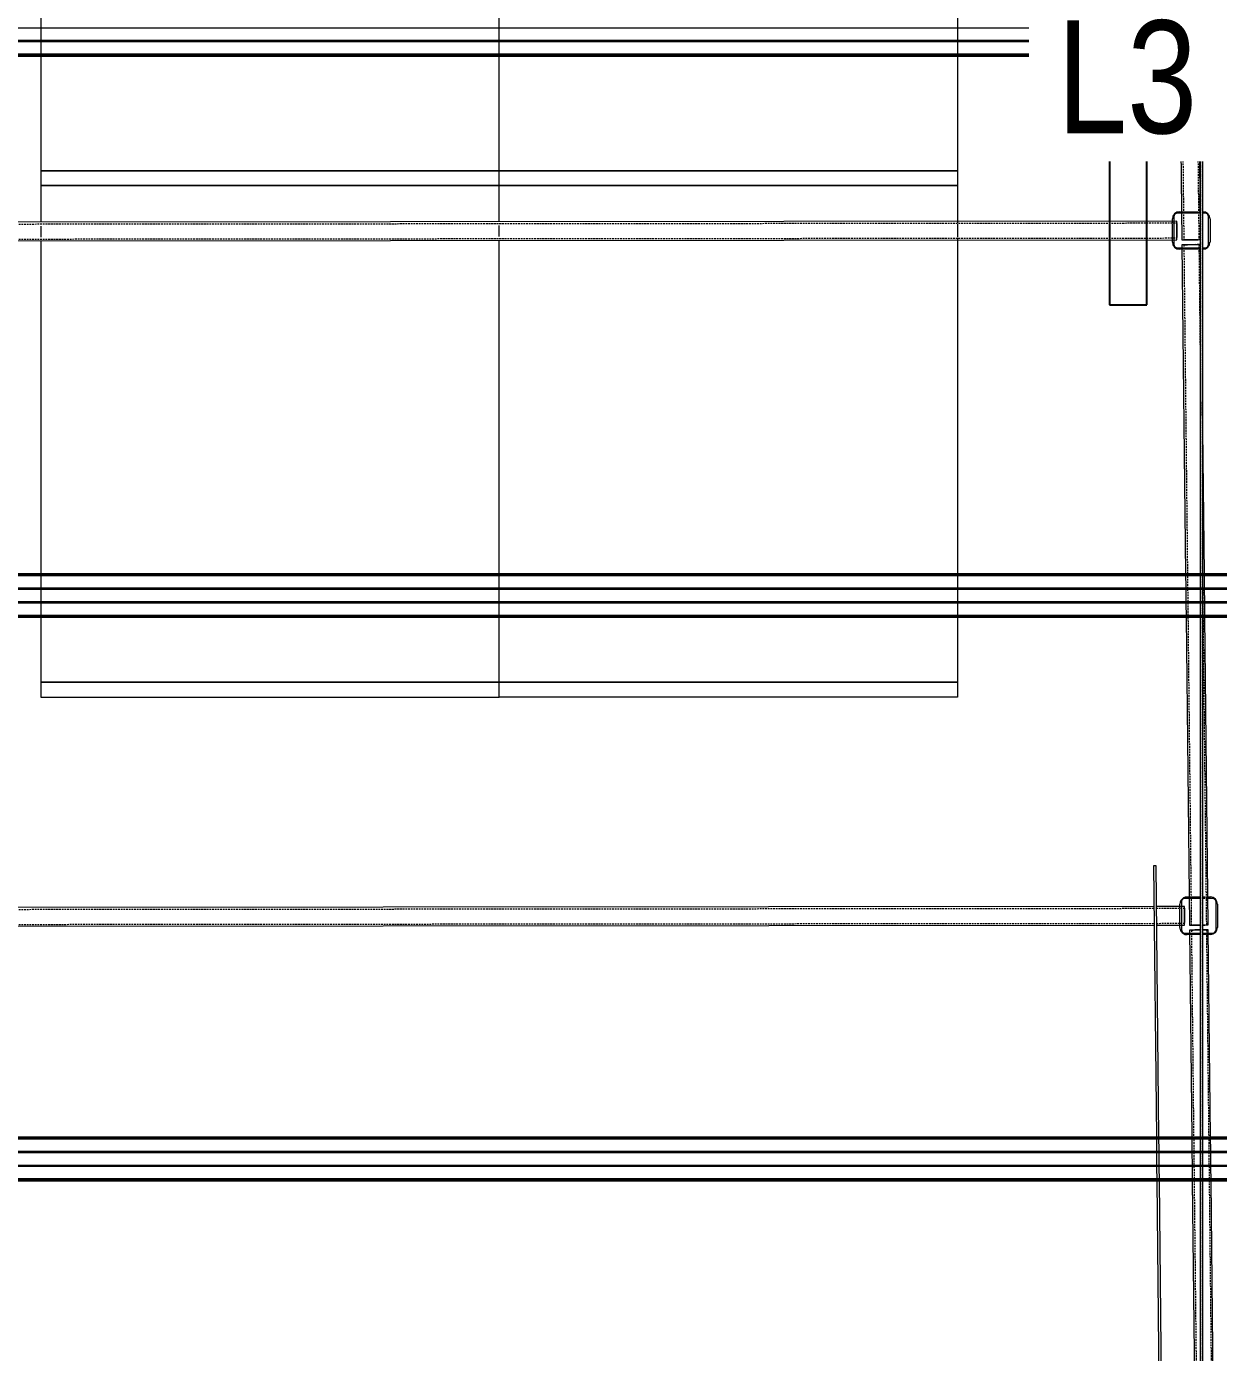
# Model space of a CAD drawing. Header units: centimetres. Extents: x -1906 to 5208, y -261 to 2955.
# Drawn here: x 2019.9 to 2337, y 1673.6 to 2026.4 of the extents above; entities that cross this region are included whole.
import ezdxf

# ---------------------------------------------------------------- set-up
doc = ezdxf.new("R2010")
doc.units = ezdxf.units.CM
doc.linetypes.add('_Overhead_2_', pattern=[0.47625, 0.3175, -0.15875])
doc.linetypes.add('Hidden', pattern=[0.714375, 0.47625, -0.238125])
for name, color, linetype, lineweight in [('A-FLOR', 7, 'Continuous', 18), ('A-WALL', 7, 'Continuous', 18), ('E-LITE-EQPM', 7, 'Continuous', 18), ('E-LITE-EQPM-IDEN', 7, 'Continuous', 18), ('Q-SPCQ', 7, 'Continuous', 18), ('S-BEAM', 7, 'Continuous', 18), ('S-COLS', 7, 'Continuous', 18)]:
    doc.layers.add(name, color=color, linetype=linetype, lineweight=lineweight)
doc.styles.add('Arial_1', font='arial.ttf', dxfattribs={"width": 0.8, "height": 30})

# ---------------------------------------------------------------- blocks, each defined once
blk = doc.blocks.new('Costanera Perfil Z - Parametrizado - h_22cm-1724022-Planta Bodega almacenamiento insumos')
at = {"layer": 'S-BEAM', "color": 254, "lineweight": 9, "true_color": 0xcccccc}
for p, q in [((-5.84, 536.03), (-5.84, -2655.09)), ((-5.54, 536.03), (-5.54, -2655.09)), ((-5.5, -2655.09), (-5.5, 536.03)), ((-5.26, 536.03), (-5.26, -2655.09)), ((1.67, 536.03), (1.67, -2655.09)), ((2.01, 536.03), (2.01, -2655.09)), ((-2.01, -400.71), (-2.01, -1163.45)), ((-1.67, -400.71), (-1.67, -1163.45)), ((5.26, -400.71), (5.26, -1163.45)), ((5.5, -400.71), (5.5, -1163.45)), ((5.54, -400.71), (5.54, -1163.45)), ((5.84, -400.71), (5.84, -1163.45))]:
    blk.add_line(p, q, dxfattribs=at)
blk = doc.blocks.new('Costanera Perfil Z - Parametrizado - h_22cm-1724225-Planta Bodega almacenamiento insumos')
at = {"layer": 'S-BEAM', "color": 254, "lineweight": 9, "true_color": 0xcccccc}
for p, q in [((-5.84, 466), (-5.84, -2652.25)), ((-5.54, 466), (-5.54, -2652.25)), ((-5.5, -2652.25), (-5.5, 466)), ((-5.26, 466), (-5.26, -2652.25)), ((1.67, 466), (1.67, -2652.25)), ((2.01, 466), (2.01, -2652.25)), ((-2.01, -397.87), (-2.01, -1160.61)), ((-1.67, -397.87), (-1.67, -1160.61)), ((5.26, -397.87), (5.26, -1160.61)), ((5.5, -397.87), (5.5, -1160.61)), ((5.54, -397.87), (5.54, -1160.61)), ((5.84, -397.87), (5.84, -1160.61))]:
    blk.add_line(p, q, dxfattribs=at)
blk = doc.blocks.new('Costanera Perfil Z - Parametrizado - h_22cm-1724293-Planta Bodega almacenamiento insumos')
at = {"layer": 'S-BEAM', "color": 254, "lineweight": 9, "true_color": 0xcccccc}
for p, q in [((-5.84, 464.58), (-5.84, -2653.67)), ((-5.54, 464.58), (-5.54, -2653.67)), ((-5.5, -2653.67), (-5.5, 464.58)), ((-5.26, 464.58), (-5.26, -2653.67)), ((1.67, 464.58), (1.67, -2653.67)), ((-2.01, -399.29), (-2.01, -1162.03)), ((-1.67, -399.29), (-1.67, -1162.03))]:
    blk.add_line(p, q, dxfattribs=at)
blk = doc.blocks.new('PQ_RVR_EST-01_ZZ_ZZ_MO_T_A_rvt-2-Planta Bodega almacenamiento insumos')
at = {"layer": 'S-BEAM', "color": 254, "lineweight": 9, "true_color": 0xcccccc, "rotation": 89.99999999999964}
for name, p in [('Costanera Perfil Z - Parametrizado - h_22cm-1724293-Planta Bodega almacenamiento insumos', (-4515.13, 2024.39)), ('Costanera Perfil Z - Parametrizado - h_22cm-1724225-Planta Bodega almacenamiento insumos', (-4513.71, 1875.07)), ('Costanera Perfil Z - Parametrizado - h_22cm-1724022-Planta Bodega almacenamiento insumos', (-4516.54, 1725.16))]:
    blk.add_blockref(name, p, dxfattribs=at)
blk = doc.blocks.new('HSS Rectangular-Column - 100 x 100 mm-V93-Planta Bodega almacenamiento insumos')
at = {"layer": 'S-COLS', "color": 253, "lineweight": 9, "true_color": 0xaaaaaa}
for p, q in [((-4.6, 3.65), (-4.6, 2.5)), ((-2.55, 4.6), (-3.65, 4.6)), ((-3.1, 5), (-2.55, 5)), ((-2.42, 5), (-2.28, 5)), ((-2.27, 4.6), (-2.42, 4.6)), ((-2.27, 5), (-2.08, 5)), ((-2.08, 4.6), (-2.26, 4.6)), ((-2.02, 5), (-1.85, 5)), ((-1.85, 4.6), (-2.02, 4.6)), ((-1.84, 5), (0.5, 5)), ((0.5, 4.6), (-1.84, 4.6)), ((1, 5), (1.5, 5)), ((1.5, 4.6), (1, 4.6)), ((1.51, 5), (1.74, 5)), ((1.75, 4.6), (1.51, 4.6)), ((1.98, 5), (2.17, 5)), ((2.17, 4.6), (1.98, 4.6)), ((2.17, 5), (2.32, 5)), ((2.32, 4.6), (2.18, 4.6)), ((2.45, 5), (3.09, 5)), ((3.65, 4.6), (2.45, 4.6)), ((4.6, -3.65), (4.6, 3.65)), ((-5, 2.5), (-5, 3.09)), ((-5, 2.22), (-5, 2.37)), ((-5, 2.02), (-5, 2.22)), ((-5, 1.55), (-5, 1.79)), ((-5, -1.8), (-5, 1.55)), ((-4.6, 2.37), (-4.6, 2.22)), ((-4.6, 2.22), (-4.6, 2.02)), ((-4.6, 1.79), (-4.6, 1.55)), ((-4.6, 1.55), (-4.6, -1.8)), ((5, 3.09), (5, -3.1)), ((-5, -1.97), (-5, -1.8)), ((-5, -2.23), (-5, -2.03)), ((-5, -2.38), (-5, -2.23)), ((-5, -3.1), (-5, -2.5)), ((-4.6, -1.8), (-4.6, -1.97)), ((-4.6, -2.03), (-4.6, -2.23)), ((-4.6, -2.23), (-4.6, -2.38)), ((-4.6, -2.5), (-4.6, -3.65)), ((-3.65, -4.6), (-2.45, -4.6)), ((-2.45, -5), (-3.1, -5)), ((-2.32, -4.6), (-2.17, -4.6)), ((-2.17, -5), (-2.32, -5)), ((-2.17, -4.6), (-1.98, -4.6)), ((-1.97, -5), (-2.17, -5)), ((-1.92, -4.6), (-1.75, -4.6)), ((-1.74, -5), (-1.91, -5)), ((-1.75, -4.6), (-1.5, -4.6)), ((-1.5, -5), (-1.74, -5)), ((-1.5, -4.6), (0.5, -4.6)), ((0.5, -5), (-1.5, -5)), ((1, -4.6), (1.85, -4.6)), ((1.85, -5), (1, -5)), ((2.08, -4.6), (2.27, -4.6)), ((2.28, -5), (2.08, -5)), ((2.27, -4.6), (2.42, -4.6)), ((2.43, -5), (2.28, -5)), ((2.55, -4.6), (3.65, -4.6)), ((3.09, -5), (2.55, -5))]:
    blk.add_line(p, q, dxfattribs=at)
for centre, radius, start, end in [((-3.1, 3.09), 1.9, 120, 180), ((-3.65, 3.65), 0.953, 120, 180), ((-3.65, 3.65), 0.952, 90, 120), ((-3.1, 3.09), 1.9, 90, 120), ((3.09, 3.09), 1.91, 360, 90), ((3.65, 3.65), 0.953, 360, 90), ((-3.1, -3.1), 1.91, 180, 210), ((3.09, -3.1), 1.9, 270, 360), ((-3.1, -3.1), 1.91, 210, 270), ((-3.65, -3.65), 0.953, 180, 270), ((3.65, -3.65), 0.952, 270, 0)]:
    blk.add_arc(centre, radius, start, end, dxfattribs=at)
blk = doc.blocks.new('HSS Rectangular-Column - 100 x 100 mm-V106-Planta Bodega almacenamiento insumos')
at = {"layer": 'S-COLS', "color": 253, "lineweight": 9, "true_color": 0xaaaaaa}
for p, q in [((-4.6, 3.65), (-4.6, 2.5)), ((-2.55, 4.6), (-3.65, 4.6)), ((-3.1, 5), (-2.55, 5)), ((-2.42, 5), (-2.28, 5)), ((-2.27, 4.6), (-2.42, 4.6)), ((-2.27, 5), (-2.08, 5)), ((-2.08, 4.6), (-2.26, 4.6)), ((-2.02, 5), (-1.85, 5)), ((-1.85, 4.6), (-2.02, 4.6)), ((-1.84, 5), (1.5, 5)), ((1.5, 4.6), (-1.84, 4.6)), ((1.51, 5), (1.74, 5)), ((1.75, 4.6), (1.51, 4.6)), ((1.98, 5), (2.17, 5)), ((2.17, 4.6), (1.98, 4.6)), ((2.17, 5), (2.32, 5)), ((2.32, 4.6), (2.18, 4.6)), ((3.65, 4.6), (3, 4.6)), ((4.6, -3.65), (4.6, 3.65)), ((-5, 2.5), (-5, 3.09)), ((-5, 2.22), (-5, 2.37)), ((-5, 2.02), (-5, 2.22)), ((-5, 1.55), (-5, 1.79)), ((-5, -1.8), (-5, 1.55)), ((-4.6, 2.37), (-4.6, 2.22)), ((-4.6, 2.22), (-4.6, 2.02)), ((-4.6, 1.79), (-4.6, 1.55)), ((-4.6, 1.55), (-4.6, -1.8)), ((5, 3.09), (5, -3.1)), ((-5, -1.97), (-5, -1.8)), ((-5, -2.23), (-5, -2.03)), ((-5, -2.38), (-5, -2.23)), ((-5, -3.1), (-5, -2.5)), ((-4.6, -1.8), (-4.6, -1.97)), ((-4.6, -2.03), (-4.6, -2.23)), ((-4.6, -2.23), (-4.6, -2.38)), ((-4.6, -2.5), (-4.6, -3.65)), ((-3.65, -4.6), (-2.45, -4.6)), ((-2.45, -5), (-3.1, -5)), ((-2.32, -4.6), (-2.17, -4.6)), ((-2.17, -5), (-2.32, -5)), ((-2.17, -4.6), (-1.98, -4.6)), ((-1.97, -5), (-2.17, -5)), ((-1.92, -4.6), (-1.75, -4.6)), ((-1.74, -5), (-1.91, -5)), ((-1.75, -4.6), (-1.5, -4.6)), ((-1.5, -5), (-1.74, -5)), ((-1.5, -4.6), (1.85, -4.6)), ((1.85, -5), (-1.5, -5)), ((2.08, -4.6), (2.27, -4.6)), ((2.28, -5), (2.08, -5)), ((2.27, -4.6), (2.42, -4.6)), ((2.43, -5), (2.28, -5)), ((3, -4.6), (3.65, -4.6))]:
    blk.add_line(p, q, dxfattribs=at)
for centre, radius, start, end in [((-3.1, 3.09), 1.9, 90, 180), ((-3.65, 3.65), 0.952, 90, 180), ((3.09, 3.09), 1.91, 360, 90), ((3.65, 3.65), 0.953, 360, 90), ((-3.1, -3.1), 1.91, 180, 270), ((3.09, -3.1), 1.9, 270, 360), ((-3.65, -3.65), 0.953, 180, 270), ((3.65, -3.65), 0.952, 270, 0)]:
    blk.add_arc(centre, radius, start, end, dxfattribs=at)
blk = doc.blocks.new('HSS Rectangular - 50 x 120-1656566-Planta Bodega almacenamiento insumos')
at = {"layer": 'S-BEAM', "color": 254, "lineweight": 9, "true_color": 0xcccccc}
for p, q in [((20.7, 2.5), (-87.37, 2.5)), ((-87.37, 2.5), (-87.37, 2.02)), ((-87.37, 2.5), (-87.37, 1.55)), ((-87.37, 1.87), (-87.37, 2)), ((-87.37, 1.87), (-87.37, 2)), ((-87.37, 1.72), (-87.37, 1.55)), ((-87.37, 1.55), (-87.37, 1.72)), ((-87.37, 1.55), (-87.37, 1.72)), ((-87.37, 0.96), (-87.37, -1.52)), ((-87.37, -1.55), (-87.37, 0.96)), ((-87.37, -1.05), (-87.37, 0.96)), ((-87.37, 0.96), (-87.37, -1.05)), ((24.53, 2.5), (20.7, 2.5)), ((24.88, 2.5), (24.53, 2.5)), ((28.21, 2.5), (24.88, 2.5)), ((28.56, 2.5), (28.21, 2.5)), ((32.38, 2.5), (28.56, 2.5)), ((87.4, 2.5), (32.38, 2.5)), ((87.4, 1.55), (87.4, 2.5)), ((87.4, 2.02), (87.4, 2.5)), ((87.4, 2), (87.4, 1.87)), ((87.4, 2), (87.4, 1.87)), ((87.4, 1.55), (87.4, 1.72)), ((87.4, 1.72), (87.4, 1.55)), ((87.4, 1.72), (87.4, 1.55)), ((87.4, 1.55), (87.4, -0.46)), ((87.4, -0.46), (87.4, 1.52)), ((87.4, 1.52), (87.4, 1.05)), ((87.4, 1.52), (87.4, 1.05)), ((87.4, -0.46), (87.4, 1.05)), ((87.4, 1.05), (87.4, -0.46)), ((-87.37, -1.29), (-87.37, -1.05)), ((-87.37, -1.52), (-87.37, -1.05)), ((-87.37, -1.52), (-87.37, -1.29)), ((-87.37, -1.55), (-87.37, -1.72)), ((-87.37, -1.55), (-87.37, -2.5)), ((-87.37, -1.72), (-87.37, -1.55)), ((-87.37, -1.72), (-87.37, -1.55)), ((-87.37, -2), (-87.37, -1.87)), ((-87.37, -1.97), (-87.37, -1.87)), ((-87.37, -2), (-87.37, -1.97)), ((-87.37, -2.03), (-87.37, -2.22)), ((-87.37, -2.22), (-87.37, -2.37)), ((-87.37, -2.37), (-87.37, -2.47)), ((-87.37, -2.47), (-87.37, -2.5)), ((-87.37, -2.5), (20.65, -2.5)), ((20.65, -2.5), (24.47, -2.5)), ((24.47, -2.5), (24.82, -2.5)), ((24.82, -2.5), (28.15, -2.5)), ((28.15, -2.5), (28.5, -2.5)), ((28.5, -2.5), (32.33, -2.5)), ((32.33, -2.5), (87.4, -2.5)), ((87.4, -0.96), (87.4, -1.55)), ((87.4, -1.52), (87.4, -1.05)), ((87.4, -1.05), (87.4, -1.29)), ((87.4, -1.05), (87.4, -1.29)), ((87.4, -1.29), (87.4, -1.52)), ((87.4, -1.29), (87.4, -1.52)), ((87.4, -2.5), (87.4, -1.55)), ((87.4, -1.72), (87.4, -1.55)), ((87.4, -1.55), (87.4, -1.72)), ((87.4, -1.55), (87.4, -1.72)), ((87.4, -1.87), (87.4, -2)), ((87.4, -1.87), (87.4, -2)), ((87.4, -2.22), (87.4, -2.03)), ((87.4, -2.37), (87.4, -2.22)), ((87.4, -2.47), (87.4, -2.37)), ((87.4, -2.5), (87.4, -2.47))]:
    blk.add_line(p, q, dxfattribs=at)
at = {"layer": 'S-BEAM', "color": 254, "linetype": 'Hidden', "lineweight": 9, "true_color": 0xcccccc}
for p, q in [((20.7, 2), (-87.37, 2)), ((24.52, 2), (20.7, 2)), ((24.87, 2), (24.52, 2)), ((28.2, 2), (24.87, 2)), ((28.55, 2), (28.2, 2)), ((32.38, 2), (28.55, 2)), ((87.4, 2), (32.38, 2)), ((20.65, -2), (-87.37, -2)), ((24.48, -2), (20.65, -2)), ((24.83, -2), (24.48, -2)), ((28.16, -2), (24.83, -2)), ((28.51, -2), (28.16, -2)), ((32.33, -2), (28.51, -2)), ((87.4, -2), (32.33, -2))]:
    blk.add_line(p, q, dxfattribs=at)
blk = doc.blocks.new('HSS Rectangular - 50 x 120-1656632-Planta Bodega almacenamiento insumos')
at = {"layer": 'S-BEAM', "color": 254, "lineweight": 9, "true_color": 0xcccccc}
for p, q in [((-11.71, 2.5), (-93.64, 2.5)), ((-93.64, 2.5), (-93.64, 2.02)), ((-93.64, 2.5), (-93.64, 2.37)), ((-93.64, 2.37), (-93.64, 1.8)), ((-93.64, 1.87), (-93.64, 2)), ((-93.64, 1.87), (-93.64, 2)), ((-93.64, 1.8), (-93.64, 1.55)), ((-93.64, 1.72), (-93.64, 1.55)), ((-93.64, 1.55), (-93.64, 1.72)), ((-93.64, 1.55), (-93.64, 1.72)), ((-93.64, -0.47), (-93.64, 1.55)), ((-93.64, 1.52), (-93.64, -0.47)), ((-93.64, 1.05), (-93.64, 1.52)), ((-93.64, 1.05), (-93.64, 1.52)), ((-93.64, -0.47), (-93.64, 1.05)), ((-93.64, 1.05), (-93.64, -0.47)), ((-7.89, 2.5), (-11.71, 2.5)), ((-7.54, 2.5), (-7.89, 2.5)), ((-4.21, 2.5), (-7.54, 2.5)), ((-3.86, 2.5), (-4.21, 2.5)), ((-0.03, 2.5), (-3.86, 2.5)), ((87.4, 2.5), (-0.03, 2.5)), ((87.4, 1.55), (87.4, 2.5)), ((87.4, 2.02), (87.4, 2.5)), ((87.4, 2), (87.4, 1.87)), ((87.4, 2), (87.4, 1.87)), ((87.4, 1.55), (87.4, 1.72)), ((87.4, 1.72), (87.4, 1.55)), ((87.4, 1.72), (87.4, 1.55)), ((87.4, 1.55), (87.4, -1.55)), ((87.4, -1.52), (87.4, 1.52)), ((87.4, 1.52), (87.4, 1.05)), ((87.4, 1.52), (87.4, 1.05)), ((87.4, -1.05), (87.4, 1.05)), ((87.4, 1.05), (87.4, -1.05)), ((-93.64, -1.55), (-93.64, -0.97)), ((-93.64, -1.05), (-93.64, -1.52)), ((-93.64, -1.29), (-93.64, -1.05)), ((-93.64, -1.29), (-93.64, -1.05)), ((-93.64, -1.52), (-93.64, -1.29)), ((-93.64, -1.52), (-93.64, -1.29)), ((-93.64, -1.55), (-93.64, -1.72)), ((-93.64, -1.55), (-93.64, -2.5)), ((-93.64, -1.72), (-93.64, -1.55)), ((-93.64, -1.72), (-93.64, -1.55)), ((-93.64, -1.97), (-93.64, -1.87)), ((-93.64, -2), (-93.64, -1.87)), ((-93.64, -2), (-93.64, -1.97)), ((-93.64, -2.03), (-93.64, -2.22)), ((-93.64, -2.22), (-93.64, -2.37)), ((-93.64, -2.37), (-93.64, -2.47)), ((-93.64, -2.47), (-93.64, -2.5)), ((-93.64, -2.5), (-11.77, -2.5)), ((-11.77, -2.5), (-7.94, -2.5)), ((-7.94, -2.5), (-7.59, -2.5)), ((-7.59, -2.5), (-4.26, -2.5)), ((-4.26, -2.5), (-3.91, -2.5)), ((-3.91, -2.5), (-0.09, -2.5)), ((-0.09, -2.5), (45.57, -2.5)), ((87.4, -1.05), (87.4, -1.52)), ((87.4, -1.05), (87.4, -1.52)), ((87.4, -2.47), (87.4, -1.55)), ((87.4, -1.72), (87.4, -1.55)), ((87.4, -1.55), (87.4, -1.72)), ((87.4, -1.55), (87.4, -1.72)), ((87.4, -1.87), (87.4, -2)), ((87.4, -1.87), (87.4, -2)), ((87.4, -2.47), (87.4, -2.03))]:
    blk.add_line(p, q, dxfattribs=at)
at = {"layer": 'S-BEAM', "color": 254, "linetype": 'Hidden', "lineweight": 9, "true_color": 0xcccccc}
for p, q in [((-11.72, 2), (-93.64, 2)), ((-7.89, 2), (-11.72, 2)), ((-7.54, 2), (-7.89, 2)), ((-4.21, 2), (-7.54, 2)), ((-3.86, 2), (-4.21, 2)), ((-0.04, 2), (-3.86, 2)), ((87.4, 2), (-0.04, 2)), ((-11.76, -2), (-93.64, -2)), ((-7.94, -2), (-11.76, -2)), ((-7.59, -2), (-7.94, -2)), ((-4.25, -2), (-7.59, -2)), ((-3.91, -2), (-4.25, -2)), ((-0.08, -2), (-3.91, -2)), ((87.4, -2), (45.57, -2))]:
    blk.add_line(p, q, dxfattribs=at)
blk = doc.blocks.new('HSS Rectangular - 50 x 120-1656699-Planta Bodega almacenamiento insumos')
at = {"layer": 'S-BEAM', "color": 254, "lineweight": 9, "true_color": 0xcccccc}
for p, q in [((-44.73, 2.5), (-93.64, 2.5)), ((-93.64, 2.5), (-93.64, 2.02)), ((-93.64, 2.5), (-93.64, 1.55)), ((-93.64, 1.87), (-93.64, 2)), ((-93.64, 1.87), (-93.64, 2)), ((-93.64, 1.72), (-93.64, 1.55)), ((-93.64, 1.55), (-93.64, 1.72)), ((-93.64, 1.55), (-93.64, 1.72)), ((-93.64, -1.55), (-93.64, 1.55)), ((-93.64, 1.52), (-93.64, -1.52)), ((-93.64, 1.05), (-93.64, 1.52)), ((-93.64, 1.05), (-93.64, 1.52)), ((-93.64, -1.05), (-93.64, 1.05)), ((-93.64, 1.05), (-93.64, -1.05)), ((-40.9, 2.5), (-44.73, 2.5)), ((-40.55, 2.5), (-40.9, 2.5)), ((-37.22, 2.5), (-40.55, 2.5)), ((-36.88, 2.5), (-37.22, 2.5)), ((-33.04, 2.5), (-36.87, 2.5)), ((60.57, 2.5), (-33.04, 2.5)), ((64.39, 2.5), (60.57, 2.5)), ((64.74, 2.5), (64.39, 2.5)), ((68.07, 2.5), (64.74, 2.5)), ((68.42, 2.5), (68.07, 2.5)), ((72.25, 2.5), (68.42, 2.5)), ((93.69, 2.5), (72.25, 2.5)), ((93.69, 1.55), (93.69, 2.5)), ((93.69, 2.02), (93.69, 2.5)), ((93.69, 2), (93.69, 1.87)), ((93.69, 2), (93.69, 1.87)), ((93.69, 1.55), (93.69, 1.72)), ((93.69, 1.72), (93.69, 1.55)), ((93.69, 1.72), (93.69, 1.55)), ((93.69, 1.55), (93.69, -1.55)), ((93.69, -1.52), (93.69, 1.52)), ((93.69, 1.52), (93.69, 1.05)), ((93.69, 1.52), (93.69, 1.05)), ((93.69, -1.05), (93.69, 1.05)), ((93.69, 1.05), (93.69, -1.05)), ((-93.64, -1.52), (-93.64, -1.05)), ((-93.64, -1.52), (-93.64, -1.05)), ((-93.64, -1.55), (-93.64, -1.72)), ((-93.64, -1.55), (-93.64, -1.8)), ((-93.64, -1.72), (-93.64, -1.55)), ((-93.64, -1.72), (-93.64, -1.55)), ((-93.64, -1.8), (-93.64, -2.47)), ((-93.64, -2), (-93.64, -1.87)), ((-93.64, -2), (-93.64, -1.87)), ((-93.64, -2.03), (-93.64, -2.47)), ((-91.18, -2.5), (-44.78, -2.5)), ((-44.78, -2.5), (-40.95, -2.5)), ((-40.95, -2.5), (-40.61, -2.5)), ((-40.61, -2.5), (-37.27, -2.5)), ((-37.27, -2.5), (-36.94, -2.5)), ((-36.93, -2.5), (-33.1, -2.5)), ((-33.1, -2.5), (60.51, -2.5)), ((60.51, -2.5), (64.34, -2.5)), ((64.34, -2.5), (64.69, -2.5)), ((64.69, -2.5), (68.02, -2.5)), ((68.02, -2.5), (68.37, -2.5)), ((68.37, -2.5), (72.19, -2.5)), ((72.19, -2.5), (93.69, -2.5)), ((93.69, -1.05), (93.69, -1.52)), ((93.69, -1.05), (93.69, -1.52)), ((93.69, -2.5), (93.69, -1.55)), ((93.69, -1.72), (93.69, -1.55)), ((93.69, -1.55), (93.69, -1.72)), ((93.69, -1.55), (93.69, -1.72)), ((93.69, -1.87), (93.69, -2)), ((93.69, -1.87), (93.69, -2)), ((93.69, -2.5), (93.69, -2.03))]:
    blk.add_line(p, q, dxfattribs=at)
at = {"layer": 'S-BEAM', "color": 254, "linetype": 'Hidden', "lineweight": 9, "true_color": 0xcccccc}
for p, q in [((-44.73, 2), (-93.64, 2)), ((-40.9, 2), (-44.73, 2)), ((-40.56, 2), (-40.9, 2)), ((-37.22, 2), (-40.56, 2)), ((-36.89, 2), (-37.22, 2)), ((-33.05, 2), (-36.88, 2)), ((60.56, 2), (-33.05, 2)), ((64.39, 2), (60.56, 2)), ((64.73, 2), (64.39, 2)), ((68.07, 2), (64.73, 2)), ((68.41, 2), (68.07, 2)), ((72.24, 2), (68.41, 2)), ((93.69, 2), (72.24, 2)), ((-44.77, -2), (-93.64, -2)), ((-40.95, -2), (-44.77, -2)), ((-40.6, -2), (-40.95, -2)), ((-37.27, -2), (-40.6, -2)), ((-36.93, -2), (-37.27, -2)), ((-33.09, -2), (-36.92, -2)), ((60.52, -2), (-33.09, -2)), ((64.34, -2), (60.52, -2)), ((64.69, -2), (64.34, -2)), ((68.02, -2), (64.69, -2)), ((68.37, -2), (68.02, -2)), ((72.2, -2), (68.37, -2)), ((93.69, -2), (72.2, -2))]:
    blk.add_line(p, q, dxfattribs=at)
blk = doc.blocks.new('HSS Rectangular - 50 x 120-1656569-Planta Bodega almacenamiento insumos')
at = {"layer": 'S-BEAM', "color": 254, "lineweight": 9, "true_color": 0xcccccc}
for p, q in [((-202.77, 2.5), (-210.25, 2.5)), ((-210.25, 2.5), (-210.25, 2.37)), ((-210.25, 2.5), (-210.25, 1.55)), ((-210.25, 2.37), (-210.25, 2.22)), ((-210.25, 2.22), (-210.25, 2.02)), ((-210.25, 1.87), (-210.25, 2)), ((-210.25, 1.87), (-210.25, 2)), ((-210.25, 1.72), (-210.25, 1.55)), ((-210.25, 1.55), (-210.25, 1.72)), ((-210.25, 1.55), (-210.25, 1.72)), ((-210.25, -1.55), (-210.25, 1.55)), ((-210.25, 1.52), (-210.25, -1.52)), ((-210.25, 1.05), (-210.25, 1.52)), ((-210.25, 1.05), (-210.25, 1.52)), ((-210.25, -1.05), (-210.25, 1.05)), ((-210.25, 1.05), (-210.25, -1.05)), ((142.79, 2.5), (-202.27, 2.5)), ((148.68, 2.5), (142.79, 2.5)), ((149.39, 2.5), (148.68, 2.5)), ((155.29, 2.5), (149.39, 2.5)), ((211.52, 2.5), (155.29, 2.5)), ((211.52, 1.55), (211.52, 2.5)), ((211.52, 2.02), (211.52, 2.5)), ((211.52, 2), (211.52, 1.87)), ((211.52, 2), (211.52, 1.87)), ((211.52, 1.55), (211.52, 1.72)), ((211.52, 1.72), (211.52, 1.55)), ((211.52, 1.72), (211.52, 1.55)), ((211.52, 1.55), (211.52, -1.55)), ((211.52, -1.52), (211.52, 1.52)), ((211.52, 1.52), (211.52, 1.05)), ((211.52, 1.52), (211.52, 1.05)), ((211.52, -1.05), (211.52, 1.05)), ((211.52, 1.05), (211.52, -1.05)), ((-210.25, -1.52), (-210.25, -1.05)), ((-210.25, -1.52), (-210.25, -1.05)), ((-210.25, -1.55), (-210.25, -1.72)), ((-210.25, -1.55), (-210.25, -2.5)), ((-210.25, -1.72), (-210.25, -1.55)), ((-210.25, -1.72), (-210.25, -1.55)), ((-210.25, -2), (-210.25, -1.87)), ((-210.25, -2), (-210.25, -1.87)), ((-210.25, -2.03), (-210.25, -2.5)), ((-210.25, -2.5), (-202.72, -2.5)), ((-202.22, -2.5), (142.78, -2.5)), ((142.78, -2.5), (148.68, -2.5)), ((148.68, -2.5), (149.39, -2.5)), ((149.39, -2.5), (155.28, -2.5)), ((155.28, -2.5), (211.52, -2.5)), ((211.52, -1.05), (211.52, -1.52)), ((211.52, -1.05), (211.52, -1.52)), ((211.52, -2.5), (211.52, -1.55)), ((211.52, -1.72), (211.52, -1.55)), ((211.52, -1.55), (211.52, -1.72)), ((211.52, -1.55), (211.52, -1.72)), ((211.52, -1.87), (211.52, -2)), ((211.52, -1.87), (211.52, -1.97)), ((211.52, -1.97), (211.52, -2)), ((211.52, -2.37), (211.52, -2.03)), ((211.52, -2.47), (211.52, -2.37)), ((211.52, -2.5), (211.52, -2.47))]:
    blk.add_line(p, q, dxfattribs=at)
at = {"layer": 'S-BEAM', "color": 254, "linetype": 'Hidden', "lineweight": 9, "true_color": 0xcccccc}
for p, q in [((-202.76, 2), (-210.25, 2)), ((142.79, 2), (-202.26, 2)), ((148.68, 2), (142.79, 2)), ((149.39, 2), (148.68, 2)), ((155.29, 2), (149.39, 2)), ((211.52, 2), (155.29, 2)), ((-202.73, -2), (-210.25, -2)), ((142.78, -2), (-202.23, -2)), ((148.68, -2), (142.78, -2)), ((149.39, -2), (148.68, -2)), ((155.28, -2), (149.39, -2)), ((211.52, -2), (155.28, -2))]:
    blk.add_line(p, q, dxfattribs=at)
blk = doc.blocks.new('HSS Rectangular - 50 x 120-V115-Planta Bodega almacenamiento insumos')
at = {"layer": 'S-BEAM', "color": 254, "lineweight": 9, "true_color": 0xcccccc}
for p, q in [((140.79, 2.5), (-210.25, 2.5)), ((-210.25, 2.5), (-210.25, 2.02)), ((-210.25, 2.5), (-210.25, 1.55)), ((-210.25, 1.87), (-210.25, 2)), ((-210.25, 1.87), (-210.25, 2)), ((-210.25, 1.72), (-210.25, 1.55)), ((-210.25, 1.55), (-210.25, 1.72)), ((-210.25, 1.55), (-210.25, 1.72)), ((-210.25, -1.55), (-210.25, 1.55)), ((-210.25, 1.52), (-210.25, -1.52)), ((-210.25, 1.05), (-210.25, 1.52)), ((-210.25, 1.05), (-210.25, 1.52)), ((-210.25, -1.05), (-210.25, 1.05)), ((-210.25, 1.05), (-210.25, -1.05)), ((146.68, 2.5), (140.79, 2.5)), ((147.39, 2.5), (146.68, 2.5)), ((153.29, 2.5), (147.39, 2.5)), ((211.52, 2.5), (153.29, 2.5)), ((211.52, 1.55), (211.52, 2.5)), ((211.52, 2.47), (211.52, 2.5)), ((211.52, 2.37), (211.52, 2.47)), ((211.52, 2.02), (211.52, 2.37)), ((211.52, 2), (211.52, 1.87)), ((211.52, 2), (211.52, 1.87)), ((211.52, 1.55), (211.52, 1.72)), ((211.52, 1.72), (211.52, 1.55)), ((211.52, 1.72), (211.52, 1.55)), ((211.52, 1.55), (211.52, -1.55)), ((211.52, -1.52), (211.52, 1.52)), ((211.52, 1.52), (211.52, 1.05)), ((211.52, 1.52), (211.52, 1.05)), ((211.52, -1.05), (211.52, 1.05)), ((211.52, 1.05), (211.52, -1.05)), ((-210.25, -1.52), (-210.25, -1.05)), ((-210.25, -1.29), (-210.25, -1.05)), ((-210.25, -1.52), (-210.25, -1.29)), ((-210.25, -1.55), (-210.25, -1.72)), ((-210.25, -1.55), (-210.25, -2.5)), ((-210.25, -1.72), (-210.25, -1.55)), ((-210.25, -1.72), (-210.25, -1.55)), ((-210.25, -2), (-210.25, -1.87)), ((-210.25, -2), (-210.25, -1.87)), ((-210.25, -2.03), (-210.25, -2.5)), ((-210.25, -2.5), (140.78, -2.5)), ((140.78, -2.5), (146.68, -2.5)), ((146.68, -2.5), (147.39, -2.5)), ((147.39, -2.5), (153.28, -2.5)), ((153.28, -2.5), (211.52, -2.5)), ((211.52, -1.05), (211.52, -1.52)), ((211.52, -1.05), (211.52, -1.52)), ((211.52, -2.5), (211.52, -1.55)), ((211.52, -1.72), (211.52, -1.55)), ((211.52, -1.55), (211.52, -1.72)), ((211.52, -1.55), (211.52, -1.72)), ((211.52, -1.87), (211.52, -2)), ((211.52, -1.87), (211.52, -2)), ((211.52, -2.22), (211.52, -2.03)), ((211.52, -2.5), (211.52, -2.22))]:
    blk.add_line(p, q, dxfattribs=at)
at = {"layer": 'S-BEAM', "color": 254, "linetype": 'Hidden', "lineweight": 9, "true_color": 0xcccccc}
for p, q in [((140.79, 2), (-210.25, 2)), ((146.68, 2), (140.79, 2)), ((147.39, 2), (146.68, 2)), ((153.29, 2), (147.39, 2)), ((211.52, 2), (153.29, 2)), ((140.78, -2), (-210.25, -2)), ((146.68, -2), (140.78, -2)), ((147.39, -2), (146.68, -2)), ((153.28, -2), (147.39, -2)), ((211.52, -2), (153.28, -2))]:
    blk.add_line(p, q, dxfattribs=at)
blk = doc.blocks.new('RVR-Rack Almacenamiento - Default-V120-Planta Bodega almacenamiento insumos')
at = {"layer": 'Q-SPCQ', "color": 253, "true_color": 0xaaaaaa}
for p, q in [((-66.04, 60.96), (-70.01, 60.96)), ((-70.01, 60.96), (-70.01, -60.96)), ((-35.52, 60.96), (-66.04, 60.96)), ((-66.04, 60.96), (-66.04, -60.96)), ((-66.04, -60.96), (-66.04, 60.96)), ((-31.7, 60.96), (-35.52, 60.96)), ((-31.35, 60.96), (-31.7, 60.96)), ((-28.02, 60.96), (-31.35, 60.96)), ((-27.67, 60.96), (-28.02, 60.96)), ((-23.84, 60.96), (-27.67, 60.96)), ((66.04, 60.96), (-23.84, 60.96)), ((66.04, -60.96), (66.04, 60.96)), ((69.76, 60.96), (66.04, 60.96)), ((66.04, 60.96), (66.04, -60.96)), ((70.01, 60.96), (69.76, 60.96)), ((70.01, -60.96), (70.01, 60.96)), ((-70.01, -60.96), (-66.04, -60.96)), ((-66.04, -60.96), (-35.52, -60.96)), ((-35.52, -60.96), (-31.7, -60.96)), ((-31.7, -60.96), (-31.35, -60.96)), ((-31.35, -60.96), (-28.02, -60.96)), ((-28.02, -60.96), (-27.67, -60.96)), ((-27.67, -60.96), (-23.84, -60.96)), ((-23.84, -60.96), (66.04, -60.96)), ((66.04, -60.96), (69.76, -60.96)), ((69.76, -60.96), (70.01, -60.96))]:
    blk.add_line(p, q, dxfattribs=at)
blk = doc.blocks.new('RVR-Rack Almacenamiento - Default-1745858-Planta Bodega almacenamiento insumos')
at = {"layer": 'Q-SPCQ', "color": 253, "true_color": 0xaaaaaa}
for p, q in [((-70.01, -60.96), (-70.01, 60.96)), ((-70.01, 60.96), (-66.04, 60.96)), ((-66.04, -60.96), (-66.04, 60.96)), ((-66.04, 60.96), (-35.52, 60.96)), ((-66.04, 60.96), (-66.04, -60.96)), ((-35.52, 60.96), (-31.7, 60.96)), ((-31.7, 60.96), (-31.35, 60.96)), ((-31.35, 60.96), (-28.02, 60.96)), ((-28.02, 60.96), (-27.67, 60.96)), ((-27.67, 60.96), (-23.84, 60.96)), ((-23.84, 60.96), (66.04, 60.96)), ((66.04, 60.96), (66.04, -60.96)), ((66.04, -60.96), (66.04, 60.96)), ((66.04, 60.96), (69.76, 60.96)), ((69.76, 60.96), (70.01, 60.96)), ((70.01, 60.96), (70.01, -60.96)), ((-66.04, -60.96), (-70.01, -60.96)), ((-35.52, -60.96), (-66.04, -60.96)), ((-31.7, -60.96), (-35.52, -60.96)), ((-31.35, -60.96), (-31.7, -60.96)), ((-28.02, -60.96), (-31.35, -60.96)), ((-27.67, -60.96), (-28.02, -60.96)), ((-23.84, -60.96), (-27.67, -60.96)), ((66.04, -60.96), (-23.84, -60.96)), ((69.76, -60.96), (66.04, -60.96)), ((70.01, -60.96), (69.76, -60.96))]:
    blk.add_line(p, q, dxfattribs=at)
blk = doc.blocks.new('RVR-Rack Almacenamiento - Default-V125-Planta Bodega almacenamiento insumos')
at = {"layer": 'Q-SPCQ', "color": 253, "true_color": 0xaaaaaa}
for p, q in [((-66.04, 60.96), (-70.01, 60.96)), ((-70.01, 60.96), (-70.01, -60.96)), ((-48.79, 60.96), (-66.04, 60.96)), ((-66.04, 60.96), (-66.04, -60.96)), ((-66.04, -60.96), (-66.04, 60.96)), ((-44.96, 60.96), (-48.79, 60.96)), ((-44.62, 60.96), (-44.96, 60.96)), ((-41.28, 60.96), (-44.62, 60.96)), ((-40.94, 60.96), (-41.28, 60.96)), ((-37.11, 60.96), (-40.94, 60.96)), ((51.36, 60.96), (-37.11, 60.96)), ((51.75, 60.96), (51.61, 60.96)), ((52.47, 60.96), (52.31, 60.96)), ((52.71, 60.96), (52.54, 60.96)), ((55.05, 60.96), (52.78, 60.96)), ((55.29, 60.96), (55.12, 60.96)), ((56, 60.96), (55.86, 60.96)), ((66.04, 60.96), (56.3, 60.96)), ((66.04, -60.96), (66.04, 60.96)), ((70.01, 60.96), (66.04, 60.96)), ((66.04, 60.96), (66.04, -60.96)), ((70.01, -60.96), (70.01, 60.96)), ((-70.01, -60.96), (-66.04, -60.96)), ((-66.04, -60.96), (-48.79, -60.96)), ((-48.79, -60.96), (-44.96, -60.96)), ((-44.96, -60.96), (-44.62, -60.96)), ((-44.62, -60.96), (-41.28, -60.96)), ((-41.28, -60.96), (-40.94, -60.96)), ((-40.94, -60.96), (-37.11, -60.96)), ((-37.11, -60.96), (51.47, -60.96)), ((52.52, -60.96), (52.65, -60.96)), ((52.75, -60.96), (54.99, -60.96)), ((55.1, -60.96), (55.24, -60.96)), ((55.33, -60.96), (55.47, -60.96)), ((56.41, -60.96), (66.04, -60.96)), ((66.04, -60.96), (70.01, -60.96))]:
    blk.add_line(p, q, dxfattribs=at)
blk = doc.blocks.new('RVR-Rack Almacenamiento - Default-V126-Planta Bodega almacenamiento insumos')
at = {"layer": 'Q-SPCQ', "color": 253, "true_color": 0xaaaaaa}
for p, q in [((-70.01, -60.96), (-70.01, 60.96)), ((-70.01, 60.96), (-66.04, 60.96)), ((-66.04, -60.96), (-66.04, 60.96)), ((-66.04, 60.96), (-48.79, 60.96)), ((-66.04, 60.96), (-66.04, -60.96)), ((-48.79, 60.96), (-44.96, 60.96)), ((-44.96, 60.96), (-44.62, 60.96)), ((-44.62, 60.96), (-41.28, 60.96)), ((-41.28, 60.96), (-40.94, 60.96)), ((-40.94, 60.96), (-37.11, 60.96)), ((-37.11, 60.96), (51.47, 60.96)), ((52.52, 60.96), (52.65, 60.96)), ((52.75, 60.96), (54.99, 60.96)), ((55.1, 60.96), (55.24, 60.96)), ((55.33, 60.96), (55.47, 60.96)), ((56.41, 60.96), (66.04, 60.96)), ((66.04, 60.96), (66.04, -60.96)), ((66.04, -60.96), (66.04, 60.96)), ((66.04, 60.96), (70.01, 60.96)), ((70.01, 60.96), (70.01, -60.96)), ((-66.04, -60.96), (-70.01, -60.96)), ((-48.79, -60.96), (-66.04, -60.96)), ((-44.96, -60.96), (-48.79, -60.96)), ((-44.62, -60.96), (-44.96, -60.96)), ((-41.28, -60.96), (-44.62, -60.96)), ((-40.94, -60.96), (-41.28, -60.96)), ((-37.11, -60.96), (-40.94, -60.96)), ((51.56, -60.96), (-37.11, -60.96)), ((51.83, -60.96), (51.7, -60.96)), ((52.03, -60.96), (51.86, -60.96)), ((52.5, -60.96), (52.36, -60.96)), ((52.76, -60.96), (52.56, -60.96)), ((55.1, -60.96), (52.79, -60.96)), ((55.35, -60.96), (55.14, -60.96)), ((55.58, -60.96), (55.38, -60.96)), ((55.78, -60.96), (55.64, -60.96)), ((56.28, -60.96), (56.11, -60.96)), ((56.43, -60.96), (56.3, -60.96)), ((66.04, -60.96), (56.55, -60.96)), ((70.01, -60.96), (66.04, -60.96))]:
    blk.add_line(p, q, dxfattribs=at)
blk = doc.blocks.new('PQ_RVR_ARQ-01_ZZ_ZZ_MO_T_A_rvt-2-Planta Bodega almacenamiento insumos')
at = {"layer": 'A-FLOR', "color": 254, "linetype": '_Overhead_2_', "lineweight": 9, "true_color": 0xd4d4d4}
for p, q in [((-3758.5, 2026.05), (-3758.5, 2026.39)), ((-3758.5, 2026.39), (-3758.5, 2026.05)), ((-3758.5, 2022.72), (-3758.5, 2026.05)), ((-3758.5, 2026.05), (-3758.5, 2022.72)), ((-3758.5, 2022.37), (-3758.5, 2022.72)), ((-3758.5, 2022.72), (-3758.5, 2022.37)), ((-3758.5, 2018.55), (-3758.5, 2022.37)), ((-3758.5, 2022.37), (-3758.5, 2018.55)), ((-3758.5, 1880.91), (-3758.5, 2018.55)), ((-3758.5, 2018.55), (-3758.5, 1880.91)), ((-3758.5, 1877.08), (-3758.5, 1880.91)), ((-3758.5, 1880.91), (-3758.5, 1877.08)), ((-3758.5, 1876.74), (-3758.5, 1877.08)), ((-3758.5, 1877.08), (-3758.5, 1876.74)), ((-3758.5, 1873.4), (-3758.5, 1876.74)), ((-3758.5, 1876.74), (-3758.5, 1873.4)), ((-3758.5, 1873.06), (-3758.5, 1873.4)), ((-3758.5, 1873.4), (-3758.5, 1873.06)), ((-3758.5, 1869.23), (-3758.5, 1873.06)), ((-3758.5, 1873.06), (-3758.5, 1869.23)), ((-3758.5, 1731), (-3758.5, 1869.23)), ((-3758.5, 1869.23), (-3758.5, 1731)), ((-3758.5, 1727.17), (-3758.5, 1731)), ((-3758.5, 1731), (-3758.5, 1727.17)), ((-3758.5, 1726.82), (-3758.5, 1727.17)), ((-3758.5, 1727.17), (-3758.5, 1726.82)), ((-3758.5, 1723.49), (-3758.5, 1726.82)), ((-3758.5, 1726.82), (-3758.5, 1723.49)), ((-3758.5, 1723.14), (-3758.5, 1723.49)), ((-3758.5, 1723.49), (-3758.5, 1723.14)), ((-3758.5, 1719.32), (-3758.5, 1723.14)), ((-3758.5, 1723.14), (-3758.5, 1719.32)), ((-3758.5, 1494.14), (-3758.5, 1719.32)), ((-3758.5, 1719.32), (-3758.5, 1494.14))]:
    blk.add_line(p, q, dxfattribs=at)
at = {"layer": 'A-WALL', "color": 253, "lineweight": 9, "true_color": 0xaaaaaa}
for p, q in [((-3758.5, 2026.05), (-3758.5, 2026.39)), ((-3758.5, 2022.72), (-3758.5, 2026.05)), ((-3758, 2026.39), (-3758, 2026.05)), ((-3758, 2026.05), (-3758, 2022.72)), ((-3758.5, 2022.37), (-3758.5, 2022.72)), ((-3758.5, 2018.55), (-3758.5, 2022.37)), ((-3758, 2022.72), (-3758, 2022.37)), ((-3758, 2022.37), (-3758, 2018.55)), ((-3758.5, 1880.91), (-3758.5, 2018.55)), ((-3758, 2018.55), (-3758, 1880.91)), ((-3758.5, 1877.08), (-3758.5, 1880.91)), ((-3758, 1880.91), (-3758, 1877.08)), ((-3758.5, 1876.74), (-3758.5, 1877.08)), ((-3758, 1877.08), (-3758, 1876.74)), ((-3758.5, 1873.4), (-3758.5, 1876.74)), ((-3758.5, 1873.06), (-3758.5, 1873.4)), ((-3758, 1876.74), (-3758, 1873.4)), ((-3758, 1873.4), (-3758, 1873.06)), ((-3758.5, 1869.23), (-3758.5, 1873.06)), ((-3758, 1873.06), (-3758, 1869.23)), ((-3758.5, 1731), (-3758.5, 1869.23)), ((-3758, 1869.23), (-3758, 1731)), ((-3770.94, 1803.2), (-3770.44, 1803.21)), ((-3770.19, 1731), (-3770.94, 1803.2)), ((-3770.44, 1803.21), (-3769.69, 1731)), ((-3770.15, 1727.17), (-3770.19, 1731)), ((-3769.69, 1731), (-3769.65, 1727.17)), ((-3758.5, 1727.17), (-3758.5, 1731)), ((-3758, 1731), (-3758, 1727.17)), ((-3770.15, 1726.82), (-3770.15, 1727.17)), ((-3770.11, 1723.49), (-3770.15, 1726.82)), ((-3769.65, 1727.17), (-3769.65, 1726.82)), ((-3769.65, 1726.82), (-3769.61, 1723.49)), ((-3758.5, 1726.82), (-3758.5, 1727.17)), ((-3758.5, 1723.49), (-3758.5, 1726.82)), ((-3758, 1727.17), (-3758, 1726.82)), ((-3758, 1726.82), (-3758, 1723.49)), ((-3770.11, 1723.14), (-3770.11, 1723.49)), ((-3770.07, 1719.32), (-3770.11, 1723.14)), ((-3769.61, 1723.49), (-3769.61, 1723.14)), ((-3769.61, 1723.14), (-3769.57, 1719.32)), ((-3758.5, 1723.14), (-3758.5, 1723.49)), ((-3758.5, 1719.32), (-3758.5, 1723.14)), ((-3758, 1723.49), (-3758, 1723.14)), ((-3758, 1723.14), (-3758, 1719.32)), ((-3767.96, 1515.29), (-3770.07, 1719.32)), ((-3769.57, 1719.32), (-3767.46, 1515.3)), ((-3758.5, 1494.14), (-3758.5, 1719.32)), ((-3758, 1719.32), (-3758, 1494.14))]:
    blk.add_line(p, q, dxfattribs=at)
at = {"layer": 'Q-SPCQ', "color": 253, "lineweight": 9, "true_color": 0xaaaaaa}
for name, p, rotation in [('RVR-Rack Almacenamiento - Default-V120-Planta Bodega almacenamiento insumos', (-4006.09, 2054.07), 89.9999999999999), ('RVR-Rack Almacenamiento - Default-1745858-Planta Bodega almacenamiento insumos', (-3884.17, 2054.07), 90.0000000000001), ('RVR-Rack Almacenamiento - Default-V125-Planta Bodega almacenamiento insumos', (-4006.09, 1918.02), 89.9999999999999), ('RVR-Rack Almacenamiento - Default-V126-Planta Bodega almacenamiento insumos', (-3884.17, 1918.02), 90.0000000000001)]:
    blk.add_blockref(name, p, dxfattribs=dict(at, rotation=rotation))
at = {"layer": 'S-BEAM', "color": 253, "lineweight": 9, "true_color": 0xaaaaaa}
for name, p, rotation in [('HSS Rectangular - 50 x 120-1656699-Planta Bodega almacenamiento insumos', (-3762, 2063.3), 90.62847160973058), ('HSS Rectangular - 50 x 120-V115-Planta Bodega almacenamiento insumos', (-3975.05, 1971.94), 180.0525169850476), ('HSS Rectangular - 50 x 120-1656632-Planta Bodega almacenamiento insumos', (-3760, 1880.97), 90.62847160973058), ('HSS Rectangular - 50 x 120-1656569-Planta Bodega almacenamiento insumos', (-3973.05, 1789.61), 180.0525169850476), ('HSS Rectangular - 50 x 120-1656566-Planta Bodega almacenamiento insumos', (-3758, 1698.64), 90.6284716097307)]:
    blk.add_blockref(name, p, dxfattribs=dict(at, rotation=rotation))
at = {"layer": 'S-COLS', "color": 253, "lineweight": 9, "true_color": 0xaaaaaa}
for name, p in [('HSS Rectangular-Column - 100 x 100 mm-V106-Planta Bodega almacenamiento insumos', (-3761, 1972.13)), ('HSS Rectangular-Column - 100 x 100 mm-V93-Planta Bodega almacenamiento insumos', (-3759, 1789.81))]:
    blk.add_blockref(name, p, dxfattribs=at)
blk = doc.blocks.new('M_Strip Lighting Fixtures - 1200 1 Lamp - 120-V186-Planta Bodega almacenamiento insumos')
at = {"layer": 'E-LITE-EQPM', "color": 30, "lineweight": 25, "true_color": 0xff8000}
for p, q in [((3.42, 5), (5.88, 5)), ((15.88, 5), (18.34, 5)), ((30.88, 5), (120, 5)), ((120, 5), (120, -5)), ((120, -5), (30.88, -5))]:
    blk.add_line(p, q, dxfattribs=at)

msp = doc.modelspace()

# ---------------------------------------------------------------- block references
at = {"lineweight": 5}
for name in ['PQ_RVR_ARQ-01_ZZ_ZZ_MO_T_A_rvt-2-Planta Bodega almacenamiento insumos', 'PQ_RVR_EST-01_ZZ_ZZ_MO_T_A_rvt-2-Planta Bodega almacenamiento insumos']:
    msp.add_blockref(name, (6090.75, 0), dxfattribs=at)
at = {"layer": 'E-LITE-EQPM', "color": 30, "lineweight": 25, "true_color": 0xff8000, "extrusion": (0, 0, -1), "rotation": 270}
msp.add_blockref('M_Strip Lighting Fixtures - 1200 1 Lamp - 120-V186-Planta Bodega almacenamiento insumos', (-2312.98, 2072.39), dxfattribs=at)

# ---------------------------------------------------------------- next in the draw order: texts
at = {"layer": 'E-LITE-EQPM-IDEN', "lineweight": 9, "insert": (2294.05, 2028), "char_height": 30, "width": 46.1772, "attachment_point": 1, "style": 'Arial_1', "bg_fill": 3, "box_fill_scale": 1.25, "bg_fill_color": 256, "bg_fill_true_color": 13158600, "bg_fill_transparency": 0}
msp.add_mtext('L3', dxfattribs=at)

doc.saveas('drawing.dxf')
